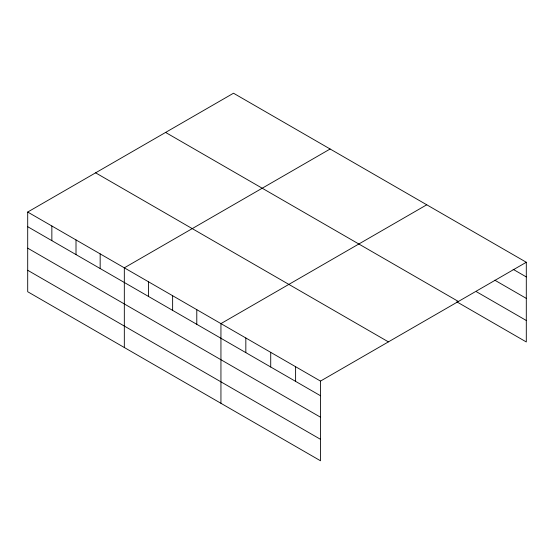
<?xml version="1.0" encoding="UTF-8"?>
<svg xmlns="http://www.w3.org/2000/svg" width="554" height="554" viewBox="0 0 554 554"><rect width="100%" height="100%" fill="white"/><g stroke="black" fill="none" stroke-linecap="round" stroke-linejoin="round"><path stroke-width="0.83" d="M27.7 212.043L320.496 381.09L320.496 460.776L27.7 291.736L27.7 212.043L233.504 93.224L526.3 262.264L526.3 341.957L456.759 301.805M330.129 149.005L124.325 267.831L124.325 347.517M426.753 204.793L220.942 323.612L220.942 403.305M320.496 381.09L526.3 262.264M513.122 269.313L526.3 276.924M494.826 280.213L526.3 298.384M476.523 291.757L526.3 320.496M165.591 132.434L458.387 301.48M95.613 172.834L388.409 341.873M27.7 226.704L320.496 395.743M27.7 248.164L320.496 417.204M27.7 270.276L320.496 439.315M295.607 366.72L295.607 381.374M270.719 352.351L270.719 367.004M245.831 337.982L245.831 352.635M196.788 309.665L196.788 324.325M172.633 295.718L172.633 310.378M148.479 281.771L148.479 296.432M100.163 253.884L100.163 268.538M76.009 239.937L76.009 254.591M51.854 225.99L51.854 240.644"/></g></svg>
